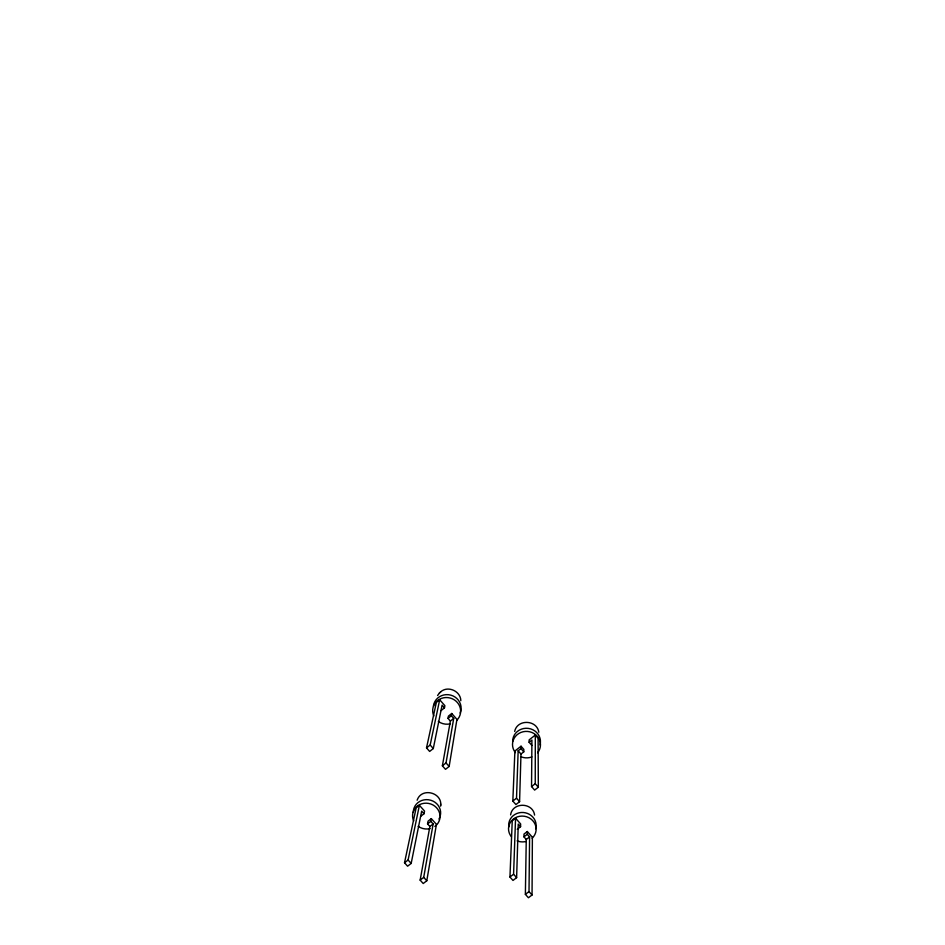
<?xml version="1.0" encoding="UTF-8"?>
<svg xmlns="http://www.w3.org/2000/svg" width="945" height="945" viewBox="0 0 945 945"><rect width="100%" height="100%" fill="white"/><g stroke="black" fill="none" stroke-linecap="round" stroke-linejoin="round"><path stroke-width="1.42" d="M529.117 742.262L531.917 740.065L531.551 786.571L534.634 790.079L538.331 787.22L535.248 783.712L535.307 735.08L529.141 739.888L529.117 742.262L531.929 745.487M532.047 894.998L532.378 837.258L527.322 831.529L524.002 834.069L523.955 836.857L526.259 839.467L525.373 894.348L528.409 897.75L532.047 894.998L529.011 891.596L529.59 836.916L527.275 834.305L527.322 831.529M440.63 805.423L440.618 806.097C442.851 792.501 421.541 786.949 417.135 800.214M440.642 804.597L440.642 803.935M520.978 754.027L523.778 751.842L523.837 749.42L521.038 746.219L514.895 751.015L512.828 801.065L515.911 804.549L519.585 801.703L520.978 754.027L518.155 750.814L520.967 748.629L521.038 746.219M520.565 826.698L520.636 823.957L515.557 818.205L512.249 820.756L509.946 877.007L512.993 880.433L516.62 877.657L518.25 824.075L520.565 826.698L517.234 829.261M516.62 877.657L513.584 874.243L515.557 818.205M519.585 801.703L516.513 798.218L518.155 750.814M449.147 766.454L456.943 719.381L451.745 713.475L448.426 716.121L448.001 718.377L450.375 721.07L442.378 765.804L445.497 769.324L449.147 766.454L446.028 762.934L453.718 718.424L451.344 715.731L451.745 713.475M426.786 880.764L436.425 824.359L431.31 818.63L428.05 821.17L427.542 823.898L429.869 826.509L420.147 880.114L423.218 883.516L426.786 880.764L423.714 877.362L433.153 823.957L430.814 821.335L431.31 818.63M444.457 707.899L444.894 705.679L439.685 699.761L436.354 702.418L426.514 747.908L429.644 751.429L433.294 748.546L442.083 705.206L444.457 707.899L441.114 710.557M424.021 813.739L424.541 811.058L419.403 805.305L416.143 807.869L404.519 862.773L407.602 866.199L411.169 863.423L421.671 811.117L424.021 813.739L420.738 816.291M510.607 814.897C512.403 801.915 532.85 802.187 534.587 815.074M404.519 862.773L408.086 860.009L419.403 805.305M426.514 747.908L430.164 745.014L439.685 699.761M514.671 731.477C517.128 718.885 537.079 719.653 538.815 732.257M437.57 695.52L439.732 692.709M440.535 691.976C447.682 685.29 460.652 690.984 460.829 700.682M439.378 693.028L440.854 691.681M448.001 718.377L451.344 715.731M450.375 721.07L453.718 718.424M442.378 765.804L446.028 762.934M427.542 823.898L430.814 821.335M429.869 826.509L433.153 823.957M512.828 801.065L516.513 798.218M531.551 786.571L535.248 783.712M420.147 880.114L423.714 877.362M523.955 836.857L527.275 834.305M526.259 839.467L529.59 836.916M509.946 877.007L513.584 874.243M525.373 894.348L529.011 891.596M408.086 860.009L411.169 863.423M430.164 745.014L433.294 748.546M520.967 748.629L523.778 751.842M535.307 735.08L538.107 738.281L538.331 787.22M511.41 836.762A13.821 12.899 5.6 0 1 513.407 819.02A13.821 12.899 5.6 0 1 532.484 820.366A13.821 12.899 5.6 0 1 532.118 838.227M525.94 841.499A13.821 12.899 5.6 0 1 517.092 840.873M508.812 826.887A13.738 12.828 5.6 0 1 523.258 812.499A13.738 12.828 5.6 0 1 535.673 828.765M515.427 752.645A13.998 13.242 5.1 0 1 517.01 734.808A13.998 13.242 5.1 0 1 535.921 734.938A13.998 13.242 5.1 0 1 537.599 752.787M531.87 756.91A13.998 13.242 5.1 0 1 521.179 756.839M512.651 741.376A13.903 13.159 5 0 1 528.326 728.394A13.903 13.159 5 0 1 539.985 744.955M433.826 715.944A14.01 13.313 11.4 0 1 439.484 699.288A14.01 13.313 11.4 0 1 457.64 702.82A14.01 13.313 11.4 0 1 456.683 720.385M450.47 723.787A14.01 13.313 11.4 0 1 438.315 721.425M433.424 706.116A13.927 13.242 11.4 0 1 450.635 695.095A13.927 13.242 11.4 0 1 460.144 713.05M413.697 820.945A13.785 12.887 11.6 0 1 419.734 804.585A13.785 12.887 11.6 0 1 437.771 809.251A13.785 12.887 11.6 0 1 434.842 826.426M430.081 828.611A13.785 12.887 11.6 0 1 418.127 826.284M439.697 817.543A13.702 12.805 11.6 0 1 438.929 819.031M413.331 812.405A13.702 12.805 11.6 0 1 428.534 799.765A13.702 12.805 11.6 0 1 440.24 815.948"/></g></svg>
